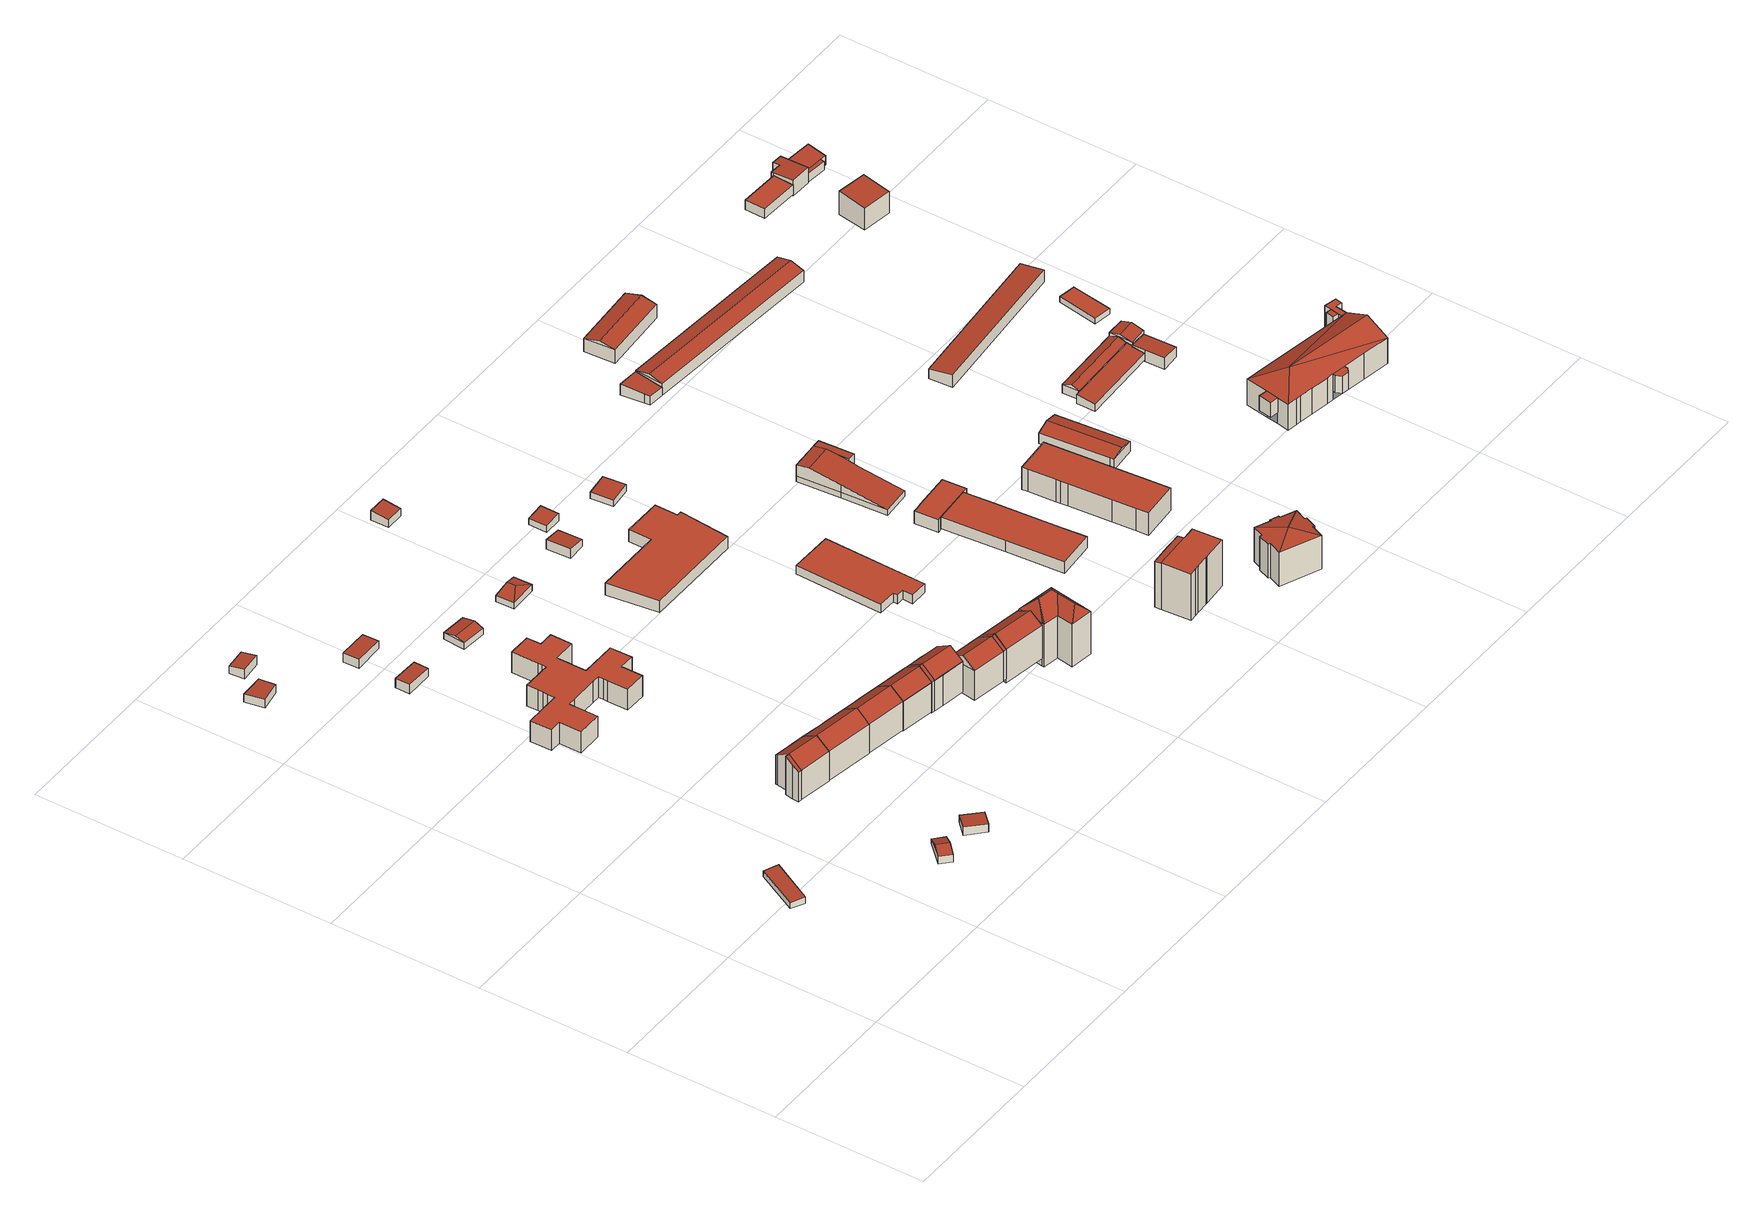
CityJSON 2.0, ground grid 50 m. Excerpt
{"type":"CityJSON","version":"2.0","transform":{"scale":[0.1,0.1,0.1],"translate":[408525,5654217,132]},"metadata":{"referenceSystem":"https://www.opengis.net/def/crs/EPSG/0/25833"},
"CityObjects":{
"building1":{"type":"Building","attributes":{"Dachtyp_tdc":"tdcPolyFlatRoof","Gemeindeschluessel":14612000,"Dachneigung":4.51,"QualitaetDacherkennung":72,"Geometrietyp2DReferenz":"3000","measuredHeight":2.37,"function":"31001_9998","roofType":"2100"},"geometry":[{"type":"Solid","lod":"2","boundaries":[[[[0,1,2,3]],[[1,4,5,2]],[[4,6,7,5]],[[6,0,3,7]],[[6,4,1,0]],[[3,2,5,7]]]],"semantics":{"surfaces":[{"type":"WallSurface"},{"type":"RoofSurface"},{"type":"GroundSurface"}],"values":[[0,0,0,0,1,2]]}}]},
"building2":{"type":"Building","attributes":{"Dachtyp_tdc":"tdcGableRoof","Gemeindeschluessel":14612000,"Dachneigung":21.16,"QualitaetDacherkennung":41,"Geometrietyp2DReferenz":"3000","measuredHeight":3.56,"function":"31001_9998","roofType":"3100"},"geometry":[{"type":"Solid","lod":"2","boundaries":[[[[8,9,10,11]],[[9,12,13,10]],[[12,14,15,13]],[[14,8,11,15]],[[12,9,16]],[[8,14,17]],[[9,8,17,16]],[[14,12,16,17]],[[11,10,13,15]]]],"semantics":{"surfaces":[{"type":"WallSurface"},{"type":"RoofSurface"},{"type":"GroundSurface"}],"values":[[0,0,0,0,0,0,1,1,2]]}}]},
"building3":{"type":"Building","attributes":{"Dachtyp_tdc":"tdcPolyFlatRoof","Gemeindeschluessel":14612000,"Dachneigung":4.06,"QualitaetDacherkennung":75,"Geometrietyp2DReferenz":"3000","measuredHeight":2.99,"function":"31001_9998","roofType":"2100"},"geometry":[{"type":"Solid","lod":"2","boundaries":[[[[18,19,20,21]],[[19,22,23,20]],[[22,24,25,23]],[[24,18,21,25]],[[24,22,19,18]],[[21,20,23,25]]]],"semantics":{"surfaces":[{"type":"WallSurface"},{"type":"RoofSurface"},{"type":"GroundSurface"}],"values":[[0,0,0,0,1,2]]}}]},
"building4":{"type":"Building","attributes":{"Dachtyp_tdc":"tdcPolyFlatRoof","Gemeindeschluessel":14612000,"Dachneigung":3.49,"QualitaetDacherkennung":83,"Geometrietyp2DReferenz":"3000","measuredHeight":3.26,"function":"31001_9998","roofType":"2100"},"geometry":[{"type":"Solid","lod":"2","boundaries":[[[[26,27,28,29]],[[27,30,31,28]],[[30,32,33,31]],[[32,26,29,33]],[[32,30,27,26]],[[29,28,31,33]]]],"semantics":{"surfaces":[{"type":"WallSurface"},{"type":"RoofSurface"},{"type":"GroundSurface"}],"values":[[0,0,0,0,1,2]]}}]},
"building5":{"type":"Building","attributes":{"Gemeindeschluessel":14612000,"Geometrietyp2DReferenz":"3000","function":"31001_9998","roofType":"9999"},"children":["building5-1","building5-2"]},
"building5-1":{"type":"BuildingPart","attributes":{"Dachtyp_tdc":"tdcGableRoof","Dachneigung":32.9,"QualitaetDacherkennung":79,"Geometrietyp2DReferenz":"3000","measuredHeight":13.88,"roofType":"3100"},"parents":["building5"],"geometry":[{"type":"MultiSurface","lod":"2","boundaries":[[[34,35,36,37]],[[35,38,39,36]],[[38,40,41,39]],[[40,42,43,41]],[[42,44,45,43]],[[46,47,48,49]],[[47,50,51,48]],[[50,34,37,51]],[[46,44,42,40]],[[40,38,35,34,50,47,46]],[[37,36,39,41,43,45,49,48,51]]],"semantics":{"surfaces":[{"type":"WallSurface"},{"type":"RoofSurface"},{"type":"GroundSurface"}],"values":[0,0,0,0,0,0,0,0,1,1,2]}}]},
"building5-2":{"type":"BuildingPart","attributes":{"Dachtyp_tdc":"tdcPolyFlatRoof","Dachneigung":33.03,"QualitaetDacherkennung":62,"Geometrietyp2DReferenz":"3000","measuredHeight":13.91,"roofType":"2100"},"parents":["building5"],"geometry":[{"type":"MultiSurface","lod":"2","boundaries":[[[52,53,45,44]],[[52,54,55,53]],[[54,56,57,55]],[[56,46,49,57]],[[56,54,52,44,46]],[[49,45,53,55,57]]],"semantics":{"surfaces":[{"type":"WallSurface"},{"type":"RoofSurface"},{"type":"GroundSurface"}],"values":[0,0,0,0,1,2]}}]},
"building6":{"type":"Building","attributes":{"Dachtyp_tdc":"tdcPolyFlatRoof","Gemeindeschluessel":14612000,"Dachneigung":6.87,"QualitaetDacherkennung":81,"Geometrietyp2DReferenz":"3000","measuredHeight":3.41,"function":"31001_9998","roofType":"2100"},"geometry":[{"type":"Solid","lod":"2","boundaries":[[[[58,59,60,61]],[[59,62,63,60]],[[62,64,65,63]],[[64,58,61,65]],[[64,62,59,58]],[[61,60,63,65]]]],"semantics":{"surfaces":[{"type":"WallSurface"},{"type":"RoofSurface"},{"type":"GroundSurface"}],"values":[[0,0,0,0,1,2]]}}]},
"building7":{"type":"Building","attributes":{"Dachtyp_tdc":"tdcFreeFormRoof","Gemeindeschluessel":14612000,"Dachneigung":32.93,"QualitaetDacherkennung":78,"Geometrietyp2DReferenz":"3000","measuredHeight":13.67,"function":"31001_9998","roofType":"5000"},"geometry":[{"type":"Solid","lod":"2","boundaries":[[[[66,42,67,68]],[[42,38,69,67]],[[38,70,71,69]],[[70,72,73,71]],[[72,74,75,73]],[[74,66,68,75]],[[66,76,40,42]],[[76,74,72,70,38,40]],[[38,42,40]],[[66,74,76]],[[68,67,69,71,73,75]]]],"semantics":{"surfaces":[{"type":"WallSurface"},{"type":"RoofSurface"},{"type":"GroundSurface"}],"values":[[0,0,0,0,0,0,1,1,0,0,2]]}}]},
"building8":{"type":"Building","attributes":{"Dachtyp_tdc":"tdcPolyFlatRoof","Gemeindeschluessel":14612000,"Dachneigung":3.12,"QualitaetDacherkennung":94,"Geometrietyp2DReferenz":"3000","measuredHeight":3.36,"function":"31001_9998","roofType":"2100"},"geometry":[{"type":"Solid","lod":"2","boundaries":[[[[77,78,79,80]],[[78,81,82,79]],[[81,83,84,82]],[[83,77,80,84]],[[83,81,78,77]],[[80,79,82,84]]]],"semantics":{"surfaces":[{"type":"WallSurface"},{"type":"RoofSurface"},{"type":"GroundSurface"}],"values":[[0,0,0,0,1,2]]}}]},
"building9":{"type":"Building","attributes":{"Dachtyp_tdc":"tdcPolyFlatRoof","Gemeindeschluessel":14612000,"Dachneigung":0,"QualitaetDacherkennung":82,"Geometrietyp2DReferenz":"3000","measuredHeight":7.55,"function":"31001_2000","roofType":"1000"},"geometry":[{"type":"Solid","lod":"2","boundaries":[[[[85,86,87,88]],[[86,89,90,87]],[[89,91,92,90]],[[91,93,94,92]],[[93,95,96,94]],[[95,97,98,96]],[[97,99,100,98]],[[99,101,102,100]],[[101,103,104,102]],[[103,105,106,104]],[[105,107,108,106]],[[107,109,110,108]],[[109,111,112,110]],[[111,113,114,112]],[[113,115,116,114]],[[115,117,118,116]],[[117,119,120,118]],[[119,121,122,120]],[[121,123,124,122]],[[123,125,126,124]],[[125,127,128,126]],[[127,129,130,128]],[[129,131,132,130]],[[131,133,134,132]],[[133,135,136,134]],[[135,137,138,136]],[[137,139,140,138]],[[139,141,142,140]],[[141,143,144,142]],[[143,145,146,144]],[[145,147,148,146]],[[147,149,150,148]],[[149,151,152,150]],[[151,153,154,152]],[[151,149,147,145,143,141,139,137,135,133,131,129,127,125,123,121,119,117,115,113,111,109,107,105,103,101,99,97,95,93,91,89,86,85,155,156,157,158,159,160,161,162,153]],[[154,163,164,165,166,167,168,169,170,88,87,90,92,94,96,98,100,102,104,106,108,110,112,114,116,118,120,122,124,126,128,130,132,134,136,138,140,142,144,146,148,150,152]],[[153,162,163,154]],[[162,161,164,163]],[[161,160,165,164]],[[160,159,166,165]],[[159,158,167,166]],[[158,157,168,167]],[[157,156,169,168]],[[156,155,170,169]],[[155,85,88,170]]]],"semantics":{"surfaces":[{"type":"WallSurface"},{"type":"RoofSurface"},{"type":"GroundSurface"}],"values":[[0,0,0,0,0,0,0,0,0,0,0,0,0,0,0,0,0,0,0,0,0,0,0,0,0,0,0,0,0,0,0,0,0,0,1,2,0,0,0,0,0,0,0,0,0]]}}]},
"building10":{"type":"Building","attributes":{"Dachtyp_tdc":"tdcPolyFlatRoof","Gemeindeschluessel":14612000,"Dachneigung":3.21,"QualitaetDacherkennung":78,"Geometrietyp2DReferenz":"3000","measuredHeight":3.32,"function":"31001_9998","roofType":"2100"},"geometry":[{"type":"Solid","lod":"2","boundaries":[[[[171,172,173,174]],[[172,175,176,173]],[[175,177,178,176]],[[177,171,174,178]],[[177,175,172,171]],[[174,173,176,178]]]],"semantics":{"surfaces":[{"type":"WallSurface"},{"type":"RoofSurface"},{"type":"GroundSurface"}],"values":[[0,0,0,0,1,2]]}}]},
"building11":{"type":"Building","attributes":{"Dachtyp_tdc":"tdcFreeFormRoof","Gemeindeschluessel":14612000,"Dachneigung":33.08,"QualitaetDacherkennung":80,"Geometrietyp2DReferenz":"3000","measuredHeight":13.54,"function":"31001_9998","roofType":"5000"},"geometry":[{"type":"Solid","lod":"2","boundaries":[[[[179,74,180,181]],[[74,182,183,180]],[[182,184,185,183]],[[184,186,187,185]],[[186,188,189,187]],[[188,179,181,189]],[[188,190,191,179]],[[190,186,184,182,74,191]],[[74,179,191]],[[188,186,190]],[[181,180,183,185,187,189]]]],"semantics":{"surfaces":[{"type":"WallSurface"},{"type":"RoofSurface"},{"type":"GroundSurface"}],"values":[[0,0,0,0,0,0,1,1,0,0,2]]}}]},
"building12":{"type":"Building","attributes":{"Gemeindeschluessel":14612000,"Geometrietyp2DReferenz":"3000","function":"31001_9998","roofType":"9999"},"children":["building12-1","building12-2"]},
"building12-1":{"type":"BuildingPart","attributes":{"Dachtyp_tdc":"tdcPolyFlatRoof","Dachneigung":32.97,"QualitaetDacherkennung":82,"Geometrietyp2DReferenz":"3000","measuredHeight":13.72,"roofType":"2100"},"parents":["building12"],"geometry":[{"type":"MultiSurface","lod":"2","boundaries":[[[192,193,194,195,196]],[[197,198,199,200]],[[197,192,196,198]],[[197,200,193,192]],[[196,195,199,198]]],"semantics":{"surfaces":[{"type":"WallSurface"},{"type":"RoofSurface"},{"type":"GroundSurface"}],"values":[0,0,0,1,2]}}]},
"building12-2":{"type":"BuildingPart","attributes":{"Dachtyp_tdc":"tdcGableRoof","Dachneigung":32.96,"QualitaetDacherkennung":79,"Geometrietyp2DReferenz":"3000","measuredHeight":13.74,"roofType":"3100"},"parents":["building12"],"geometry":[{"type":"MultiSurface","lod":"2","boundaries":[[[194,201,202,195]],[[201,203,204,202]],[[203,186,205,204]],[[186,206,207,205]],[[206,208,209,207]],[[208,200,199,209]],[[190,210,193,200,208,206,186]],[[211,210,190,188]],[[201,211,188,203]],[[203,188,190,186]],[[194,193,210,211,201]],[[195,202,204,205,207,209,199]]],"semantics":{"surfaces":[{"type":"WallSurface"},{"type":"RoofSurface"},{"type":"GroundSurface"}],"values":[0,0,0,0,0,0,1,1,0,0,0,2]}}]},
"building13":{"type":"Building","attributes":{"Dachtyp_tdc":"tdcGableRoof","Gemeindeschluessel":14612000,"Dachneigung":12.94,"QualitaetDacherkennung":73,"Geometrietyp2DReferenz":"3000","measuredHeight":3.37,"function":"31001_9998","roofType":"3100"},"geometry":[{"type":"Solid","lod":"2","boundaries":[[[[212,213,214,215]],[[213,216,217,214]],[[216,218,219,217]],[[218,212,215,219]],[[216,213,220]],[[212,218,221]],[[213,212,221,220]],[[218,216,220,221]],[[215,214,217,219]]]],"semantics":{"surfaces":[{"type":"WallSurface"},{"type":"RoofSurface"},{"type":"GroundSurface"}],"values":[[0,0,0,0,0,0,1,1,2]]}}]},
"building14":{"type":"Building","attributes":{"Gemeindeschluessel":14612000,"Geometrietyp2DReferenz":"3000","function":"31001_9998","roofType":"9999"},"children":["building14-1","building14-2"]},
"building14-1":{"type":"BuildingPart","attributes":{"Dachtyp_tdc":"tdcGableRoof","Dachneigung":33.03,"QualitaetDacherkennung":79,"Geometrietyp2DReferenz":"3000","measuredHeight":14.33,"roofType":"3100"},"parents":["building14"],"geometry":[{"type":"MultiSurface","lod":"2","boundaries":[[[222,197,223,224]],[[197,225,226,223]],[[225,227,228,226]],[[227,229,230,228]],[[229,231,232,230]],[[231,233,234,232]],[[233,235,236,234]],[[235,237,238,236]],[[237,239,240,238]],[[241,242,243,244,245,246]],[[192,245,244,247,231,229,227,225,197]],[[233,247,244,243,235]],[[231,247,233]],[[222,192,197]],[[235,243,242,237]],[[237,242,241,239]],[[224,223,226,228,230,232,234,236,238,240]]],"semantics":{"surfaces":[{"type":"WallSurface"},{"type":"RoofSurface"},{"type":"GroundSurface"}],"values":[0,0,0,0,0,0,0,0,0,1,1,0,0,0,0,0,2]}}]},
"building14-2":{"type":"BuildingPart","attributes":{"Dachtyp_tdc":"tdcPolyFlatRoof","Dachneigung":33.4,"QualitaetDacherkennung":90,"Geometrietyp2DReferenz":"3000","measuredHeight":14.49,"roofType":"2100"},"parents":["building14"],"geometry":[{"type":"MultiSurface","lod":"2","boundaries":[[[193,248,192,222,224,249]],[[241,211,250,240,239]],[[211,193,249,250]],[[211,241,246,248,193]],[[249,224,240,250]]],"semantics":{"surfaces":[{"type":"WallSurface"},{"type":"RoofSurface"},{"type":"GroundSurface"}],"values":[0,0,0,1,2]}}]},
"building15":{"type":"Building","attributes":{"Gemeindeschluessel":14612000,"Geometrietyp2DReferenz":"3000","function":"31001_9998","roofType":"9999"},"children":["building15-1","building15-2"]},
"building15-1":{"type":"BuildingPart","attributes":{"Dachtyp_tdc":"tdcPolyFlatRoof","Dachneigung":33.05,"QualitaetDacherkennung":85,"Geometrietyp2DReferenz":"3000","measuredHeight":13.8,"roofType":"2100"},"parents":["building15"],"geometry":[{"type":"MultiSurface","lod":"2","boundaries":[[[251,252,253,254,255]],[[251,256,257,252]],[[256,258,259,257]],[[256,251,255,258]],[[259,253,252,257]]],"semantics":{"surfaces":[{"type":"WallSurface"},{"type":"RoofSurface"},{"type":"GroundSurface"}],"values":[0,0,0,1,2]}}]},
"building15-2":{"type":"BuildingPart","attributes":{"Dachtyp_tdc":"tdcGableRoof","Dachneigung":32.9,"QualitaetDacherkennung":82,"Geometrietyp2DReferenz":"3000","measuredHeight":13.63,"roofType":"3100"},"parents":["building15"],"geometry":[{"type":"MultiSurface","lod":"2","boundaries":[[[258,260,261,259]],[[260,262,263,261]],[[262,264,265,263]],[[262,260,266]],[[260,258,255,266]],[[264,262,266,255]],[[259,261,263,265,253]]],"semantics":{"surfaces":[{"type":"WallSurface"},{"type":"RoofSurface"},{"type":"GroundSurface"}],"values":[0,0,0,0,1,1,2]}}]},
"building16":{"type":"Building","attributes":{"Dachtyp_tdc":"tdcHipAndGableRoof","Gemeindeschluessel":14612000,"Dachneigung":10.03,"QualitaetDacherkennung":77,"Geometrietyp2DReferenz":"3000","measuredHeight":3.05,"function":"31001_9998","roofType":"5000"},"geometry":[{"type":"Solid","lod":"2","boundaries":[[[[267,268,269,270]],[[268,271,272,269]],[[271,273,274,272]],[[273,267,270,274]],[[271,268,275]],[[267,273,276]],[[268,267,276,275]],[[273,271,275,276]],[[270,269,272,274]]]],"semantics":{"surfaces":[{"type":"WallSurface"},{"type":"RoofSurface"},{"type":"GroundSurface"}],"values":[[0,0,0,0,1,0,1,1,2]]}}]},
"building17":{"type":"Building","attributes":{"Gemeindeschluessel":14612000,"Geometrietyp2DReferenz":"3000","function":"31001_9998","roofType":"9999"},"children":["building17-1","building17-2"]},
"building17-1":{"type":"BuildingPart","attributes":{"Dachtyp_tdc":"tdcGableRoof","Dachneigung":32.99,"QualitaetDacherkennung":82,"Geometrietyp2DReferenz":"3000","measuredHeight":14.96,"roofType":"3100"},"parents":["building17"],"geometry":[{"type":"MultiSurface","lod":"2","boundaries":[[[277,278,279,280]],[[281,282,283,284]],[[282,285,286,283]],[[285,287,288,286]],[[287,289,290,288]],[[289,291,292,290]],[[291,256,293,292]],[[256,277,280,293]],[[289,287,285,282,281,278,277]],[[277,256,291,289]],[[280,279,284,283,286,288,290,292,293]]],"semantics":{"surfaces":[{"type":"WallSurface"},{"type":"RoofSurface"},{"type":"GroundSurface"}],"values":[0,0,0,0,0,0,0,0,1,1,2]}}]},
"building17-2":{"type":"BuildingPart","attributes":{"Dachtyp_tdc":"tdcPolyFlatRoof","Dachneigung":32.99,"QualitaetDacherkennung":74,"Geometrietyp2DReferenz":"3000","measuredHeight":15.02,"roofType":"2100"},"parents":["building17"],"geometry":[{"type":"MultiSurface","lod":"2","boundaries":[[[294,255,295,279,278]],[[255,264,296,295]],[[264,297,281,284,296]],[[264,255,294,297]],[[284,279,295,296]]],"semantics":{"surfaces":[{"type":"WallSurface"},{"type":"RoofSurface"},{"type":"GroundSurface"}],"values":[0,0,0,1,2]}}]},
"building18":{"type":"Building","attributes":{"Dachtyp_tdc":"tdcFreeFormRoof","Gemeindeschluessel":14612000,"Dachneigung":45.16,"QualitaetDacherkennung":31,"Geometrietyp2DReferenz":"3000","measuredHeight":20.3,"function":"31001_9998","roofType":"5000"},"geometry":[{"type":"Solid","lod":"2","boundaries":[[[[298,299,300,301]],[[299,302,303,300]],[[302,304,305,303]],[[304,306,307,305]],[[306,308,309,307]],[[308,310,311,309]],[[310,312,313,311]],[[312,298,301,313]],[[308,314,310]],[[314,308,306]],[[315,316,314,306,304]],[[317,315,304,302]],[[317,302,299]],[[316,315,317,299,298]],[[312,316,298]],[[312,314,316]],[[314,312,310]],[[301,300,303,305,307,309,311,313]]]],"semantics":{"surfaces":[{"type":"WallSurface"},{"type":"RoofSurface"},{"type":"GroundSurface"}],"values":[[0,0,0,0,0,0,0,0,1,1,1,1,1,1,1,1,1,2]]}}]},
"building19":{"type":"Building","attributes":{"Dachtyp_tdc":"tdcPolyFlatRoof","Gemeindeschluessel":14612000,"Dachneigung":5.84,"QualitaetDacherkennung":94,"Geometrietyp2DReferenz":"3000","measuredHeight":3.42,"function":"31001_9998","roofType":"2100"},"geometry":[{"type":"Solid","lod":"2","boundaries":[[[[318,319,320,321]],[[319,322,323,320]],[[322,324,325,323]],[[324,318,321,325]],[[324,322,319,318]],[[321,320,323,325]]]],"semantics":{"surfaces":[{"type":"WallSurface"},{"type":"RoofSurface"},{"type":"GroundSurface"}],"values":[[0,0,0,0,1,2]]}}]},
"building20":{"type":"Building","attributes":{"Dachtyp_tdc":"tdcPolyFlatRoof","Gemeindeschluessel":14612000,"Dachneigung":7.82,"QualitaetDacherkennung":93,"Geometrietyp2DReferenz":"3000","measuredHeight":3.49,"function":"31001_9998","roofType":"2100"},"geometry":[{"type":"Solid","lod":"2","boundaries":[[[[326,327,328,329]],[[327,330,331,328]],[[330,332,333,331]],[[332,326,329,333]],[[332,330,327,326]],[[329,328,331,333]]]],"semantics":{"surfaces":[{"type":"WallSurface"},{"type":"RoofSurface"},{"type":"GroundSurface"}],"values":[[0,0,0,0,1,2]]}}]},
"building21":{"type":"Building","attributes":{"Dachtyp_tdc":"tdcPolyFlatRoof","Gemeindeschluessel":14612000,"Dachneigung":0,"QualitaetDacherkennung":72,"Geometrietyp2DReferenz":"3000","measuredHeight":4.31,"function":"31001_9998","roofType":"1000"},"geometry":[{"type":"Solid","lod":"2","boundaries":[[[[334,335,336,337]],[[335,338,339,336]],[[338,340,341,339]],[[340,342,343,341]],[[342,344,345,343]],[[344,346,347,345]],[[346,348,349,347]],[[348,334,337,349]],[[348,346,344,342,340,338,335,334]],[[337,336,339,341,343,345,347,349]]]],"semantics":{"surfaces":[{"type":"WallSurface"},{"type":"RoofSurface"},{"type":"GroundSurface"}],"values":[[0,0,0,0,0,0,0,0,1,2]]}}]},
"building22":{"type":"Building","attributes":{"Dachtyp_tdc":"tdcPolyFlatRoof","Gemeindeschluessel":14612000,"Dachneigung":0,"QualitaetDacherkennung":96,"Geometrietyp2DReferenz":"3000","measuredHeight":3.25,"function":"31001_9998","roofType":"1000"},"geometry":[{"type":"Solid","lod":"2","boundaries":[[[[350,351,352,353]],[[351,354,355,352]],[[354,356,357,355]],[[356,358,359,357]],[[358,360,361,359]],[[360,362,363,361]],[[362,364,365,363]],[[364,350,353,365]],[[364,362,360,358,356,354,351,350]],[[353,352,355,357,359,361,363,365]]]],"semantics":{"surfaces":[{"type":"WallSurface"},{"type":"RoofSurface"},{"type":"GroundSurface"}],"values":[[0,0,0,0,0,0,0,0,1,2]]}}]},
"building23":{"type":"Building","attributes":{"Dachtyp_tdc":"tdcPolyFlatRoof","Gemeindeschluessel":14612000,"Dachneigung":4.51,"QualitaetDacherkennung":93,"Geometrietyp2DReferenz":"3000","measuredHeight":2.7,"function":"31001_9998","roofType":"2100"},"geometry":[{"type":"Solid","lod":"2","boundaries":[[[[366,367,368,369]],[[367,370,371,368]],[[372,366,369,373]],[[372,370,367,366]],[[369,368,371,373]],[[370,372,373,371]]]],"semantics":{"surfaces":[{"type":"WallSurface"},{"type":"RoofSurface"},{"type":"GroundSurface"}],"values":[[0,0,0,1,2,0]]}}]},
"building24":{"type":"Building","attributes":{"Dachtyp_tdc":"tdcPolyFlatRoof","Gemeindeschluessel":14612000,"Dachneigung":2.88,"QualitaetDacherkennung":74,"Geometrietyp2DReferenz":"3000","measuredHeight":2.59,"function":"31001_9998","roofType":"2100"},"geometry":[{"type":"Solid","lod":"2","boundaries":[[[[374,375,376,377]],[[375,378,379,376]],[[378,380,381,379]],[[380,374,377,381]],[[380,378,375,374]],[[377,376,379,381]]]],"semantics":{"surfaces":[{"type":"WallSurface"},{"type":"RoofSurface"},{"type":"GroundSurface"}],"values":[[0,0,0,0,1,2]]}}]},
"building25":{"type":"Building","attributes":{"Gemeindeschluessel":14612000,"Geometrietyp2DReferenz":"3000","function":"31001_9998","roofType":"9999"},"children":["building25-1","building25-2"]},
"building25-1":{"type":"BuildingPart","attributes":{"Dachtyp_tdc":"tdcPolyFlatRoof","Dachneigung":5.63,"QualitaetDacherkennung":54,"Geometrietyp2DReferenz":"3000","measuredHeight":16.86,"roofType":"2100"},"parents":["building25"],"geometry":[{"type":"MultiSurface","lod":"2","boundaries":[[[382,383,384,385]],[[383,386,387,384]],[[386,388,389,387]],[[388,390,391,389]],[[392,382,385,393]],[[392,390,388,386,383,382]],[[385,384,387,389,391,393]]],"semantics":{"surfaces":[{"type":"WallSurface"},{"type":"RoofSurface"},{"type":"GroundSurface"}],"values":[0,0,0,0,0,1,2]}}]},
"building25-2":{"type":"BuildingPart","attributes":{"Dachtyp_tdc":"tdcPolyFlatRoof","Dachneigung":0,"QualitaetDacherkennung":72,"Geometrietyp2DReferenz":"3000","measuredHeight":16.92,"roofType":"1000"},"parents":["building25"],"geometry":[{"type":"MultiSurface","lod":"2","boundaries":[[[394,395,396,397]],[[395,398,399,396]],[[398,400,401,399]],[[400,402,403,401]],[[402,404,405,403]],[[404,406,392,393,405]],[[407,408,409,391,390]],[[408,394,397,409]],[[408,407,406,404,402,400,398,395,394]],[[397,396,399,401,403,405,393,391,409]]],"semantics":{"surfaces":[{"type":"WallSurface"},{"type":"RoofSurface"},{"type":"GroundSurface"}],"values":[0,0,0,0,0,0,0,0,1,2]}}]},
"building26":{"type":"Building","attributes":{"Dachtyp_tdc":"tdcPolyFlatRoof","Gemeindeschluessel":14612000,"Dachneigung":0,"QualitaetDacherkennung":93,"Geometrietyp2DReferenz":"3000","measuredHeight":4.12,"function":"31001_2000","roofType":"1000"},"geometry":[{"type":"Solid","lod":"2","boundaries":[[[[410,411,412,413]],[[411,414,415,412]],[[414,416,417,415]],[[416,418,419,417]],[[418,420,421,419]],[[420,422,423,421]],[[422,424,425,423]],[[424,426,427,425]],[[426,410,413,427]],[[426,424,422,420,418,416,414,411,410]],[[413,412,415,417,419,421,423,425,427]]]],"semantics":{"surfaces":[{"type":"WallSurface"},{"type":"RoofSurface"},{"type":"GroundSurface"}],"values":[[0,0,0,0,0,0,0,0,0,1,2]]}}]},
"building27":{"type":"Building","attributes":{"Dachtyp_tdc":"tdcPolyFlatRoof","Gemeindeschluessel":14612000,"Dachneigung":0,"QualitaetDacherkennung":81,"Geometrietyp2DReferenz":"3000","measuredHeight":4.49,"function":"31001_2000","roofType":"1000"},"geometry":[{"type":"Solid","lod":"2","boundaries":[[[[411,428,429,430]],[[428,431,432,429]],[[431,433,434,432]],[[433,435,436,434]],[[435,437,438,436]],[[437,439,440,438]],[[439,441,442,440]],[[441,443,444,442]],[[443,445,446,444]],[[445,414,447,446]],[[414,411,430,447]],[[414,445,443,441,439,437,435,433,431,428,411]],[[430,429,432,434,436,438,440,442,444,446,447]]]],"semantics":{"surfaces":[{"type":"WallSurface"},{"type":"RoofSurface"},{"type":"GroundSurface"}],"values":[[0,0,0,0,0,0,0,0,0,0,0,1,2]]}}]},
"building28":{"type":"Building","attributes":{"Gemeindeschluessel":14612000,"Geometrietyp2DReferenz":"3000","function":"31001_2000","roofType":"9999"},"children":["building28-1","building28-2"]},
"building28-1":{"type":"BuildingPart","attributes":{"Dachtyp_tdc":"tdcGableRoof","Dachneigung":10.22,"QualitaetDacherkennung":17,"Geometrietyp2DReferenz":"3000","measuredHeight":6.55,"roofType":"3100"},"parents":["building28"],"geometry":[{"type":"MultiSurface","lod":"2","boundaries":[[[448,449,450,451]],[[449,452,453,450]],[[452,454,455,453]],[[454,456,457,455]],[[456,458,459,457]],[[458,460,461,459]],[[462,463,464,465,466]],[[454,452,467,468,469,465,464,470]],[[454,470,456]],[[456,470,464,463,458]],[[448,468,467,449]],[[449,467,452]],[[458,463,462,460]],[[461,451,450,453,455,457,459]]],"semantics":{"surfaces":[{"type":"WallSurface"},{"type":"RoofSurface"},{"type":"GroundSurface"}],"values":[0,0,0,0,0,0,1,1,0,0,0,0,0,2]}}]},
"building28-2":{"type":"BuildingPart","attributes":{"Dachtyp_tdc":"tdcPolyFlatRoof","Dachneigung":3.6,"QualitaetDacherkennung":90,"Geometrietyp2DReferenz":"3000","measuredHeight":6.03,"roofType":"2100"},"parents":["building28"],"geometry":[{"type":"MultiSurface","lod":"2","boundaries":[[[471,472,468,448,451,473]],[[474,475,476,461,460,462]],[[475,471,473,476]],[[475,474,466,469,472,471]],[[473,451,461,476]]],"semantics":{"surfaces":[{"type":"WallSurface"},{"type":"RoofSurface"},{"type":"GroundSurface"}],"values":[0,0,0,1,2]}}]},
"building29":{"type":"Building","attributes":{"Dachtyp_tdc":"tdcTentRoof","Gemeindeschluessel":14612000,"Dachneigung":12.57,"QualitaetDacherkennung":56,"Geometrietyp2DReferenz":"3000","measuredHeight":13.97,"function":"31001_9998","roofType":"3500"},"geometry":[{"type":"Solid","lod":"2","boundaries":[[[[477,478,479,480]],[[478,481,482,479]],[[481,483,484,482]],[[483,485,486,484]],[[485,487,488,486]],[[487,489,490,488]],[[489,491,492,490]],[[491,493,494,492]],[[493,495,496,494]],[[495,497,498,496]],[[497,499,500,498]],[[499,501,502,500]],[[501,503,504,502]],[[503,505,506,504]],[[505,507,508,506]],[[507,477,480,508]],[[485,483,481,478,477,507,509]],[[495,493,491,489,487,485,509]],[[505,503,501,499,497,495,509]],[[507,505,509]],[[480,479,482,484,486,488,490,492,494,496,498,500,502,504,506,508]]]],"semantics":{"surfaces":[{"type":"WallSurface"},{"type":"RoofSurface"},{"type":"GroundSurface"}],"values":[[0,0,0,0,0,0,0,0,0,0,0,0,0,0,0,0,1,1,1,1,2]]}}]},
"building30":{"type":"Building","attributes":{"Dachtyp_tdc":"tdcPolyFlatRoof","Gemeindeschluessel":14612000,"Dachneigung":0,"QualitaetDacherkennung":82,"Geometrietyp2DReferenz":"3000","measuredHeight":8.04,"function":"31001_2000","roofType":"1000"},"geometry":[{"type":"Solid","lod":"2","boundaries":[[[[510,511,512,513]],[[511,514,515,512]],[[514,516,517,515]],[[516,518,519,517]],[[518,520,521,519]],[[520,522,523,521]],[[522,524,525,523]],[[524,526,527,525]],[[526,528,529,527]],[[528,510,513,529]],[[528,526,524,522,520,518,516,514,511,510]],[[513,512,515,517,519,521,523,525,527,529]]]],"semantics":{"surfaces":[{"type":"WallSurface"},{"type":"RoofSurface"},{"type":"GroundSurface"}],"values":[[0,0,0,0,0,0,0,0,0,0,1,2]]}}]},
"building31":{"type":"Building","attributes":{"Dachtyp_tdc":"tdcPolyFlatRoof","Gemeindeschluessel":14612000,"Dachneigung":5.37,"QualitaetDacherkennung":79,"Geometrietyp2DReferenz":"3000","measuredHeight":3.97,"function":"31001_2000","roofType":"2100"},"geometry":[{"type":"Solid","lod":"2","boundaries":[[[[530,531,532,533]],[[531,534,535,532]],[[534,536,537,535]],[[536,538,539,537]],[[538,530,533,539]],[[538,536,534,531,530]],[[533,532,535,537,539]]]],"semantics":{"surfaces":[{"type":"WallSurface"},{"type":"RoofSurface"},{"type":"GroundSurface"}],"values":[[0,0,0,0,0,1,2]]}}]},
"building32":{"type":"Building","attributes":{"Dachtyp_tdc":"tdcFreeFormRoof","Gemeindeschluessel":14612000,"Dachneigung":14.25,"QualitaetDacherkennung":92,"Geometrietyp2DReferenz":"3000","measuredHeight":4.92,"function":"31001_2000","roofType":"5000"},"geometry":[{"type":"Solid","lod":"2","boundaries":[[[[540,541,542,543]],[[541,544,545,542]],[[544,546,547,545]],[[546,548,549,547]],[[548,540,543,549]],[[546,550,551,540,548]],[[550,544,541,551]],[[546,544,550]],[[541,540,551]],[[543,542,545,547,549]]]],"semantics":{"surfaces":[{"type":"WallSurface"},{"type":"RoofSurface"},{"type":"GroundSurface"}],"values":[[0,0,0,0,0,1,1,0,0,2]]}}]},
"building33":{"type":"Building","attributes":{"Dachtyp_tdc":"tdcGableRoof","Gemeindeschluessel":14612000,"Dachneigung":14.12,"QualitaetDacherkennung":91,"Geometrietyp2DReferenz":"3000","measuredHeight":6.12,"function":"31001_2000","roofType":"3100"},"geometry":[{"type":"Solid","lod":"2","boundaries":[[[[552,553,554,555]],[[553,556,557,554]],[[556,558,559,557]],[[558,552,555,559]],[[556,553,560]],[[552,558,561]],[[553,552,561,560]],[[558,556,560,561]],[[555,554,557,559]]]],"semantics":{"surfaces":[{"type":"WallSurface"},{"type":"RoofSurface"},{"type":"GroundSurface"}],"values":[[0,0,0,0,0,0,1,1,2]]}}]},
"building34":{"type":"Building","attributes":{"Dachtyp_tdc":"tdcGableRoof","Gemeindeschluessel":14612000,"Dachneigung":14.25,"QualitaetDacherkennung":88,"Geometrietyp2DReferenz":"3000","measuredHeight":5.5,"function":"31001_2000","roofType":"3100"},"geometry":[{"type":"Solid","lod":"2","boundaries":[[[[562,563,564,535]],[[563,565,566,564]],[[565,567,537,566]],[[567,562,535,537]],[[565,563,568]],[[562,567,569]],[[563,562,569,568]],[[567,565,568,569]],[[535,564,566,537]]]],"semantics":{"surfaces":[{"type":"WallSurface"},{"type":"RoofSurface"},{"type":"GroundSurface"}],"values":[[0,0,0,0,0,0,1,1,2]]}}]},
"building35":{"type":"Building","attributes":{"Dachtyp_tdc":"tdcPolyFlatRoof","Gemeindeschluessel":14612000,"Dachneigung":7.55,"QualitaetDacherkennung":85,"Geometrietyp2DReferenz":"3000","measuredHeight":3.22,"function":"31001_2000","roofType":"2100"},"geometry":[{"type":"Solid","lod":"2","boundaries":[[[[570,571,572,573]],[[571,574,575,572]],[[574,576,577,575]],[[576,578,579,577]],[[578,580,581,579]],[[580,582,583,581]],[[582,570,573,583]],[[582,580,578,576,574,571,570]],[[573,572,575,577,579,581,583]]]],"semantics":{"surfaces":[{"type":"WallSurface"},{"type":"RoofSurface"},{"type":"GroundSurface"}],"values":[[0,0,0,0,0,0,0,1,2]]}}]},
"building36":{"type":"Building","attributes":{"Dachtyp_tdc":"tdcGableRoof","Gemeindeschluessel":14612000,"Dachneigung":18.98,"QualitaetDacherkennung":84,"Geometrietyp2DReferenz":"3000","measuredHeight":4.12,"function":"31001_2000","roofType":"3100"},"geometry":[{"type":"Solid","lod":"2","boundaries":[[[[584,585,586,587]],[[585,588,589,586]],[[588,590,591,589]],[[590,584,587,591]],[[588,585,592]],[[584,590,593]],[[585,584,593,592]],[[590,588,592,593]],[[587,586,589,591]]]],"semantics":{"surfaces":[{"type":"WallSurface"},{"type":"RoofSurface"},{"type":"GroundSurface"}],"values":[[0,0,0,0,0,0,1,1,2]]}}]},
"building37":{"type":"Building","attributes":{"Dachtyp_tdc":"tdcPolyFlatRoof","Gemeindeschluessel":14612000,"Dachneigung":5.78,"QualitaetDacherkennung":61,"Geometrietyp2DReferenz":"3000","measuredHeight":4.38,"function":"31001_2000","roofType":"2100"},"geometry":[{"type":"Solid","lod":"2","boundaries":[[[[594,595,596,597]],[[595,598,599,596]],[[598,600,601,599]],[[600,594,597,601]],[[600,598,595,594]],[[597,596,599,601]]]],"semantics":{"surfaces":[{"type":"WallSurface"},{"type":"RoofSurface"},{"type":"GroundSurface"}],"values":[[0,0,0,0,1,2]]}}]},
"building38":{"type":"Building","attributes":{"Dachtyp_tdc":"tdcPolyFlatRoof","Gemeindeschluessel":14612000,"Dachneigung":4.7,"QualitaetDacherkennung":89,"Geometrietyp2DReferenz":"3000","measuredHeight":4.22,"function":"31001_2000","roofType":"2100"},"geometry":[{"type":"Solid","lod":"2","boundaries":[[[[602,603,604,605]],[[603,606,607,604]],[[606,608,609,607]],[[608,610,611,609]],[[610,612,613,611]],[[612,602,605,613]],[[612,610,608,606,603,602]],[[605,604,607,609,611,613]]]],"semantics":{"surfaces":[{"type":"WallSurface"},{"type":"RoofSurface"},{"type":"GroundSurface"}],"values":[[0,0,0,0,0,0,1,2]]}}]},
"building39":{"type":"Building","attributes":{"Dachtyp_tdc":"tdcFreeFormRoof","Gemeindeschluessel":14612000,"Dachneigung":14.66,"QualitaetDacherkennung":97,"Geometrietyp2DReferenz":"3000","measuredHeight":5.28,"function":"31001_2000","roofType":"5000"},"geometry":[{"type":"Solid","lod":"2","boundaries":[[[[614,615,586,616]],[[615,617,618,586]],[[617,619,620,618]],[[619,614,616,620]],[[614,619,621,622]],[[622,621,617,615]],[[615,614,622]],[[619,617,621]],[[616,586,618,620]]]],"semantics":{"surfaces":[{"type":"WallSurface"},{"type":"RoofSurface"},{"type":"GroundSurface"}],"values":[[0,0,0,0,1,1,0,0,2]]}}]},
"building40":{"type":"Building","attributes":{"Gemeindeschluessel":14612000,"QualitaetDacherkennung":100,"Geometrietyp2DReferenz":"3000","function":"31001_2000","roofType":"9999"},"children":["building40-1","building40-2","building40-3"]},
"building40-1":{"type":"BuildingPart","attributes":{"Dachtyp_tdc":"tdcPolyFlatRoof","Dachneigung":0,"QualitaetDacherkennung":100,"Geometrietyp2DReferenz":"3000","measuredHeight":5.37,"roofType":"1000"},"parents":["building40"],"geometry":[{"type":"MultiSurface","lod":"2","boundaries":[[[623,624,625,626]],[[624,627,628,625]],[[627,629,630,628]],[[629,627,624,623]],[[626,625,628,630]]],"semantics":{"surfaces":[{"type":"WallSurface"},{"type":"RoofSurface"},{"type":"GroundSurface"}],"values":[0,0,0,1,2]}}]},
"building40-2":{"type":"BuildingPart","attributes":{"Dachtyp_tdc":"tdcPolyFlatRoof","Dachneigung":0,"QualitaetDacherkennung":100,"Geometrietyp2DReferenz":"3000","measuredHeight":6.21,"roofType":"1000"},"parents":["building40"],"geometry":[{"type":"MultiSurface","lod":"2","boundaries":[[[631,632,633,634]],[[632,635,636,633]],[[635,637,638,636]],[[637,639,640,638]],[[639,641,642,640]],[[641,639,637,635,632,631]],[[634,633,636,638,640,642]]],"semantics":{"surfaces":[{"type":"WallSurface"},{"type":"RoofSurface"},{"type":"GroundSurface"}],"values":[0,0,0,0,0,1,2]}}]},
"building40-3":{"type":"BuildingPart","attributes":{"Dachtyp_tdc":"tdcHipAndGableRoof","Dachneigung":25.53,"QualitaetDacherkennung":100,"Geometrietyp2DReferenz":"3000","measuredHeight":13.19,"roofType":"5000"},"parents":["building40"],"geometry":[{"type":"MultiSurface","lod":"2","boundaries":[[[643,631,644,645]],[[631,634,644]],[[623,646,647,648,629]],[[649,650,647]],[[646,651,652,653,654,655,641,631,643,649,647]],[[650,656,647]],[[656,657,658,648,647]],[[656,650,649]],[[659,660,661,662,663,664,665,666,667,668,669,670,671,672,645,644]],[[641,659,642]],[[641,655,660,659]],[[655,654,661,660]],[[654,653,662,661]],[[653,652,663,662]],[[652,651,664,663]],[[651,646,665,664]],[[646,623,626,666,665]],[[629,667,630]],[[629,648,668,667]],[[648,658,669,668]],[[658,657,670,669]],[[657,656,671,670]],[[656,649,672,671]],[[649,643,645,672]]],"semantics":{"surfaces":[{"type":"WallSurface"},{"type":"RoofSurface"},{"type":"GroundSurface"}],"values":[0,0,1,1,1,1,1,0,2,0,0,0,0,0,0,0,0,0,0,0,0,0,0,0]}}]},
"building41":{"type":"Building","attributes":{"Dachtyp_tdc":"tdcPolyFlatRoof","Gemeindeschluessel":14612000,"Dachneigung":0,"QualitaetDacherkennung":62,"Geometrietyp2DReferenz":"3000","measuredHeight":2.06,"function":"31001_2000","roofType":"1000"},"geometry":[{"type":"Solid","lod":"2","boundaries":[[[[673,674,675,676]],[[674,677,678,675]],[[677,679,680,678]],[[679,673,676,680]],[[679,677,674,673]],[[676,675,678,680]]]],"semantics":{"surfaces":[{"type":"WallSurface"},{"type":"RoofSurface"},{"type":"GroundSurface"}],"values":[[0,0,0,0,1,2]]}}]},
"building42":{"type":"Building","attributes":{"Dachtyp_tdc":"tdcPolyFlatRoof","Gemeindeschluessel":14612000,"Dachneigung":0,"QualitaetDacherkennung":100,"Geometrietyp2DReferenz":"3000","measuredHeight":8.64,"function":"31001_2000","roofType":"1000"},"geometry":[{"type":"Solid","lod":"2","boundaries":[[[[681,682,683,684]],[[682,685,686,683]],[[685,687,688,686]],[[687,681,684,688]],[[687,685,682,681]],[[684,683,686,688]]]],"semantics":{"surfaces":[{"type":"WallSurface"},{"type":"RoofSurface"},{"type":"GroundSurface"}],"values":[[0,0,0,0,1,2]]}}]},
"building43":{"type":"Building","attributes":{"Dachtyp_tdc":"tdcPolyFlatRoof","Gemeindeschluessel":14612000,"Dachneigung":0,"QualitaetDacherkennung":100,"Geometrietyp2DReferenz":"3000","measuredHeight":9.72,"function":"31001_2000","roofType":"1000"},"geometry":[{"type":"Solid","lod":"2","boundaries":[[[[656,689,690,691]],[[689,681,692,690]],[[681,687,693,692]],[[687,694,695,693]],[[694,696,697,695]],[[696,698,699,697]],[[698,700,701,699]],[[700,702,703,701]],[[702,656,691,703]],[[702,700,698,696,694,687,681,689,656]],[[691,690,692,693,695,697,699,701,703]]]],"semantics":{"surfaces":[{"type":"WallSurface"},{"type":"RoofSurface"},{"type":"GroundSurface"}],"values":[[0,0,0,0,0,0,0,0,0,1,2]]}}]},
"building44":{"type":"Building","attributes":{"Dachtyp_tdc":"tdcPolyFlatRoof","Gemeindeschluessel":14612000,"Dachneigung":0,"QualitaetDacherkennung":81,"Geometrietyp2DReferenz":"3000","measuredHeight":3.37,"function":"31001_2000","roofType":"1000"},"geometry":[{"type":"Solid","lod":"2","boundaries":[[[[704,705,706,707]],[[705,708,709,706]],[[708,710,711,709]],[[710,704,707,711]],[[710,708,705,704]],[[707,706,709,711]]]],"semantics":{"surfaces":[{"type":"WallSurface"},{"type":"RoofSurface"},{"type":"GroundSurface"}],"values":[[0,0,0,0,1,2]]}}]},
"building45":{"type":"Building","attributes":{"Dachtyp_tdc":"tdcPolyFlatRoof","Gemeindeschluessel":14612000,"Dachneigung":4.19,"QualitaetDacherkennung":92,"Geometrietyp2DReferenz":"3000","measuredHeight":8.49,"function":"31001_2000","roofType":"2100"},"geometry":[{"type":"Solid","lod":"2","boundaries":[[[[712,713,714,715]],[[713,716,717,714]],[[716,718,719,717]],[[718,712,715,719]],[[718,716,713,712]],[[715,714,717,719]]]],"semantics":{"surfaces":[{"type":"WallSurface"},{"type":"RoofSurface"},{"type":"GroundSurface"}],"values":[[0,0,0,0,1,2]]}}]},
"building46":{"type":"Building","attributes":{"Dachtyp_tdc":"tdcPolyFlatRoof","Gemeindeschluessel":14612000,"Dachneigung":6.12,"QualitaetDacherkennung":94,"Geometrietyp2DReferenz":"3000","measuredHeight":5.74,"function":"31001_2000","roofType":"2100"},"geometry":[{"type":"Solid","lod":"2","boundaries":[[[[720,721,722,723]],[[721,724,725,722]],[[724,726,727,725]],[[726,728,729,727]],[[728,730,731,729]],[[730,732,733,731]],[[732,720,723,733]],[[732,730,728,726,724,721,720]],[[723,722,725,727,729,731,733]]]],"semantics":{"surfaces":[{"type":"WallSurface"},{"type":"RoofSurface"},{"type":"GroundSurface"}],"values":[[0,0,0,0,0,0,0,1,2]]}}]},
"building47":{"type":"Building","attributes":{"Gemeindeschluessel":14612000,"Geometrietyp2DReferenz":"3000","function":"31001_2000","roofType":"9999"},"children":["building47-1","building47-2"]},
"building47-1":{"type":"BuildingPart","attributes":{"Dachtyp_tdc":"tdcPolyFlatRoof","Dachneigung":7.23,"QualitaetDacherkennung":52,"Geometrietyp2DReferenz":"3000","measuredHeight":3.26,"roofType":"2100"},"parents":["building47"],"geometry":[{"type":"MultiSurface","lod":"2","boundaries":[[[734,735,736,737]],[[738,739,740,741]],[[738,734,737,739]],[[738,741,735,734]],[[737,736,740,739]]],"semantics":{"surfaces":[{"type":"WallSurface"},{"type":"RoofSurface"},{"type":"GroundSurface"}],"values":[0,0,0,1,2]}}]},
"building47-2":{"type":"BuildingPart","attributes":{"Dachtyp_tdc":"tdcPolyFlatRoof","Dachneigung":8.68,"QualitaetDacherkennung":56,"Geometrietyp2DReferenz":"3000","measuredHeight":4.2,"roofType":"2100"},"parents":["building47"],"geometry":[{"type":"MultiSurface","lod":"2","boundaries":[[[742,743,744,745]],[[743,741,740,744]],[[735,746,747,736]],[[746,742,745,747]],[[746,735,741,743,742]],[[745,744,740,736,747]]],"semantics":{"surfaces":[{"type":"WallSurface"},{"type":"RoofSurface"},{"type":"GroundSurface"}],"values":[0,0,0,0,1,2]}}]}
},
"vertices":[
[120,319,225],[77,342,221],[77,342,201],[120,319,201],[151,483,221],[151,483,201],[194,460,225],[194,460,201],
[475,62,255],[445,91,255],[445,91,227],[475,62,227],[509,158,243],[509,158,227],[540,129,243],[540,129,227],[474,121,263],[504,92,263],
[587,104,257],[628,145,253],[628,145,227],[587,104,227],[679,94,253],[679,94,227],[638,53,257],[638,53,227],
[80,2138,192],[83,2082,196],[83,2082,164],[80,2138,164],[12,2070,196],[12,2070,164],[1,2135,192],[1,2135,164],
[565,680,295],[579,677,295],[579,677,189],[565,680,189],[626,670,295],[626,670,189],[617,619,328],[617,619,189],[610,571,296],[610,571,189],[500,589,296],[500,589,189],[508,637,328],[515,681,299],[515,681,189],[508,637,189],[516,688,295],[516,688,189],
[486,591,296],[486,591,189],[489,612,310],[489,612,189],[494,639,328],[494,639,189],
[157,2249,185],[162,2200,191],[162,2200,157],[157,2249,157],[92,2193,191],[92,2193,157],[87,2243,185],[87,2243,157],
[770,545,296],[610,571,191],[770,545,191],[626,670,191],[700,657,295],[700,657,191],[713,655,295],[713,655,191],[785,643,295],[785,643,191],[778,593,328],
[300,1826,188],[393,1826,183],[393,1826,154],[300,1826,154],[393,1778,183],[393,1778,154],[300,1778,188],[300,1778,154],
[441,1424,229],[441,1440,229],[441,1440,154],[441,1424,154],[441,1478,229],[441,1478,154],[492,1478,229],[492,1478,154],[513,1478,229],[513,1478,154],[538,1478,229],[538,1478,154],[538,1491,229],[538,1491,154],[538,1505,229],[538,1505,154],[538,1594,229],[538,1594,154],[550,1594,229],[550,1594,154],[581,1594,229],[581,1594,154],[593,1594,229],[593,1594,154],[612,1594,229],[612,1594,154],[612,1560,229],[612,1560,154],[612,1547,229],[612,1547,154],[631,1547,229],[631,1547,154],[661,1547,229],[661,1547,154],[661,1483,229],[661,1483,154],[661,1475,229],[661,1475,154],[587,1475,229],[587,1475,154],[587,1434,229],[587,1434,154],[587,1420,229],[587,1420,154],[587,1377,229],[587,1377,154],[707,1377,229],[707,1377,154],[708,1304,229],[708,1304,154],[657,1304,229],[657,1304,154],[657,1234,229],[657,1234,154],[584,1234,229],[584,1234,154],[584,1302,229],[584,1302,154],[584,1315,229],[584,1315,154],[584,1333,229],[584,1333,154],[558,1333,229],[558,1333,154],[465,1333,229],[465,1333,154],[440,1333,229],[440,1333,154],[440,1316,229],[440,1316,154],[441,1408,229],[441,1383,229],[318,1383,229],[318,1311,229],[357,1311,229],[357,1238,229],[440,1238,229],[440,1304,229],[440,1304,154],[440,1238,154],[357,1238,154],[357,1311,154],[318,1311,154],[318,1383,154],[441,1383,154],[441,1408,154],
[423,1965,174],[319,1961,180],[319,1961,147],[423,1965,147],[318,2015,180],[318,2015,147],[421,2019,174],[421,2019,147],
[770,545,297],[785,643,193],[770,545,193],[833,635,295],[833,635,193],[848,633,295],[848,633,193],[921,621,295],[921,621,193],[905,523,297],[905,523,193],[912,570,328],[778,592,328],
[1040,551,327],[1027,552,328],[1027,552,295],[1027,552,190],[1040,551,190],[1049,599,295],[1049,599,190],[1035,602,190],[1035,602,295],
[1019,504,295],[1019,504,190],[905,523,295],[905,523,190],[921,621,190],[963,614,295],[963,614,190],[977,611,295],[977,611,190],[1027,551,328],[1019,504,297],
[649,1766,157],[565,1773,158],[565,1773,134],[649,1766,134],[571,1846,159],[571,1846,134],[655,1839,158],[655,1839,134],[568,1804,168],[652,1797,168],
[1040,551,295],[1049,599,185],[1040,551,185],[1099,591,295],[1099,591,185],[1112,589,295],[1112,589,185],[1136,585,295],[1136,585,185],[1160,581,295],[1160,581,185],[1152,534,295],[1152,534,185],[1144,483,295],[1144,483,185],[1065,496,295],[1065,496,185],[1031,502,295],[1031,502,185],[1031,502,297],[1065,496,297],[1144,483,297],[1151,531,328],[1040,549,328],[1033,508,301],[1152,534,326],
[1040,551,330],[1027,552,185],[1019,504,185],
[1272,464,320],[1272,464,182],[1259,463,182],[1259,463,287],[1259,463,319],[1263,417,289],[1263,417,182],[1251,418,289],[1251,418,182],
[1136,437,289],[1136,437,182],[1152,535,284],[1152,535,182],[1267,516,284],[1267,516,182],[1144,482,319],
[890,1827,149],[891,1766,149],[891,1766,125],[890,1827,125],[799,1764,146],[799,1764,125],[798,1825,146],[798,1825,125],[855,1797,156],[855,1826,156],
[1272,461,318],[1272,464,316],[1272,464,168],[1272,461,168],[1282,514,283],[1443,488,283],[1443,488,168],[1282,514,168],[1442,479,289],[1442,479,168],[1421,482,289],[1421,482,168],[1413,438,318],[1413,438,168],[1406,393,289],[1406,393,168],[1263,417,168],
[1272,464,317],[1259,463,168],[1267,516,168],[1282,514,284],
[1550,461,296],[1525,310,296],[1525,310,142],[1550,461,142],[1449,322,296],[1449,322,142],[1458,377,296],[1458,377,142],[1405,386,296],[1405,386,142],[1406,393,296],[1406,393,142],[1421,482,296],[1421,482,142],[1442,479,296],[1442,479,142],[1442,429,345],[1502,408,334],[1493,421,345],[1491,342,334],
[976,2327,138],[976,2267,132],[976,2267,104],[976,2327,104],[916,2267,132],[916,2267,104],[916,2327,138],[916,2327,104],
[1145,1769,137],[1084,1766,145],[1084,1766,110],[1145,1769,110],[1080,1846,145],[1080,1846,110],[1141,1848,137],[1141,1848,110],
[1026,1427,156],[1005,1596,156],[1005,1596,113],[1026,1427,113],[1234,1596,156],[1234,1596,113],[1234,1672,156],[1234,1672,113],[1364,1672,156],[1364,1672,113],[1364,1596,156],[1364,1596,113],[1380,1596,156],[1380,1596,113],[1364,1427,156],[1364,1427,113],
[1344,897,172],[1352,1188,172],[1352,1188,140],[1344,897,140],[1495,1185,172],[1495,1185,140],[1488,845,172],[1488,845,140],[1428,846,172],[1428,846,140],[1429,880,172],[1429,880,140],[1404,880,172],[1404,880,140],[1404,895,172],[1404,895,140],
[1206,1890,132],[1146,1890,127],[1146,1890,105],[1206,1890,105],[1146,1950,127],[1146,1950,105],[1206,1950,132],[1206,1950,105],
[1417,1805,132],[1343,1797,128],[1343,1797,106],[1417,1805,106],[1336,1872,128],[1336,1872,106],[1409,1879,132],[1409,1879,106],
[1800,282,302],[1875,288,302],[1875,288,136],[1800,282,136],[1895,289,302],[1895,289,136],[1928,291,302],[1928,291,136],[1930,269,304],[1930,269,136],[1801,260,304],[1801,260,136],
[1981,177,305],[1898,171,305],[1898,171,136],[1981,177,136],[1892,170,305],[1892,170,136],[1849,167,305],[1849,167,136],[1834,166,305],[1834,166,136],[1808,164,305],[1808,164,136],[1801,260,305],[1930,269,305],[1974,272,305],[1974,272,136],
[1772,767,170],[1755,973,170],[1755,973,129],[1772,767,129],[1881,983,170],[1881,983,129],[1884,948,170],[1884,948,129],[1888,901,170],[1888,901,129],[1905,692,170],[1905,692,129],[1907,664,170],[1907,664,129],[1914,587,170],[1914,587,129],[1787,576,170],[1787,576,129],
[1741,971,170],[1741,971,125],[1755,973,125],[1735,1049,170],[1735,1049,125],[1746,1050,170],[1746,1050,125],[1753,1050,170],[1753,1050,125],[1769,1052,170],[1769,1052,125],[1867,1060,170],[1867,1060,125],[1876,1060,170],[1876,1060,125],[1893,1062,170],[1893,1062,125],[1899,984,170],[1899,984,125],[1881,983,125],
[1806,1317,144],[1808,1287,144],[1808,1287,124],[1806,1317,124],[1819,1138,144],[1819,1138,124],[1723,1131,144],[1723,1131,124],[1713,1280,144],[1713,1280,124],[1703,1425,144],[1703,1425,124],[1798,1432,144],[1798,1432,124],[1798,1432,183],[1703,1425,183],[1706,1384,190],[1801,1391,190],[1799,1420,185],[1808,1287,171],[1806,1317,177],[1803,1362,185],[1713,1280,171],
[1834,1319,183],[1806,1317,185],[1834,1319,124],[1798,1432,185],[1826,1433,183],[1826,1433,124],
[2119,108,229],[2113,111,227],[2113,111,105],[2119,108,105],[2130,151,227],[2130,151,105],[2136,148,229],[2136,148,105],[2152,184,229],[2152,184,105],[2203,162,228],[2203,162,105],[2206,169,226],[2206,169,105],[2233,157,226],[2233,157,105],[2231,151,228],[2231,151,105],[2281,128,227],[2281,128,105],[2265,92,227],[2265,92,105],[2272,89,225],[2272,89,105],[2255,50,225],[2255,50,105],[2248,52,227],[2248,52,105],[2230,9,227],[2230,9,105],[2101,65,229],[2101,65,105],[2192,96,244],
[2059,522,203],[2053,597,203],[2053,597,122],[2059,522,122],[2042,737,203],[2042,737,122],[2040,761,203],[2040,761,122],[2039,776,203],[2039,776,122],[2031,866,203],[2031,866,122],[2030,886,203],[2030,886,122],[2154,896,203],[2154,896,122],[2188,490,203],[2188,490,122],[2063,480,203],[2063,480,122],
[1839,2032,62],[1831,2107,69],[1831,2107,30],[1839,2032,30],[1901,2103,69],[1901,2103,30],[1894,2008,60],[1894,2008,30],[1842,2013,60],[1842,2013,30],
[2245,975,137],[2337,983,136],[2337,983,99],[2245,975,99],[2359,744,136],[2359,744,99],[2267,735,137],[2267,735,99],[2266,748,137],[2266,748,99],[2313,740,148],[2291,979,148],
[1934,2301,73],[2164,2316,73],[2164,2316,25],[1934,2301,25],[2171,2214,74],[2171,2214,25],[1941,2198,74],[1941,2198,25],[2168,2264,86],[1937,2248,86],
[1901,2103,72],[2533,2054,72],[2533,2054,30],[2525,1959,73],[2525,1959,30],[1894,2008,73],[2529,2005,85],[1897,2054,85],
[2720,980,123],[2716,980,123],[2716,980,93],[2720,980,93],[2718,938,117],[2718,938,93],[2455,927,117],[2455,927,93],[2453,989,126],[2453,989,93],[2471,990,126],[2471,990,93],[2719,1000,126],[2719,1000,93],
[2468,1048,125],[2717,1058,125],[2717,1058,94],[2468,1048,94],[2719,1000,125],[2719,1000,94],[2471,990,125],[2471,990,94],[2718,1027,136],[2470,1017,136],
[2839,1442,124],[2846,1365,132],[2846,1365,88],[2839,1442,88],[2323,1318,132],[2323,1318,88],[2316,1395,124],[2316,1395,88],
[2718,938,129],[2716,980,129],[2716,980,87],[2718,938,87],[2720,980,129],[2720,980,87],[2779,983,124],[2779,983,87],[2783,876,124],[2783,876,87],[2721,873,129],[2721,873,87],
[2720,980,136],[2717,1058,137],[2720,980,94],[2777,1058,138],[2777,1058,94],[2779,983,136],[2779,983,94],[2778,1024,147],[2718,1021,147],
[2744,508,139],[2715,512,139],[2715,512,86],[2744,508,86],[2723,555,139],[2723,555,86],[2751,550,139],[2751,550,86],
[2963,430,139],[2961,419,139],[2961,419,77],[2963,430,77],[2946,406,139],[2946,406,77],[2924,410,139],[2924,410,77],[2915,429,139],[2915,429,77],[2916,438,139],[2916,438,77],
[3039,417,139],[2963,430,45],[3039,417,45],[2737,467,139],[2835,531,177],[2763,624,139],[3133,401,139],[3146,479,177],[2772,462,139],[2788,459,139],[2833,452,139],[2833,451,139],[2895,441,139],[3159,557,139],[2800,618,139],[2785,620,139],[2916,438,45],[2895,441,45],[2833,451,45],[2833,452,45],[2788,459,45],[2772,462,45],[2737,467,45],[2744,508,45],[2751,550,45],[2763,624,45],[2785,620,45],[2800,618,45],[3159,557,45],[3133,401,45],
[2851,1268,112],[2829,1132,112],[2829,1132,92],[2851,1268,92],[2771,1142,112],[2771,1142,92],[2794,1277,112],[2794,1277,92],
[3142,573,139],[3123,577,139],[3123,577,53],[3142,573,53],[3128,604,139],[3128,604,53],[3147,601,139],[3147,601,53],
[3140,561,139],[3140,561,42],[3159,557,42],[3142,573,42],[3147,601,42],[3151,625,139],[3151,625,42],[3173,620,139],[3173,620,42],[3192,616,139],[3192,616,42],[3187,592,139],[3187,592,42],[3165,596,139],[3165,596,42],
[2712,2218,45],[2715,2285,45],[2715,2285,11],[2712,2218,11],[2848,2279,45],[2848,2279,11],[2844,2211,45],[2844,2211,11],
[2833,1962,84],[2848,2059,91],[2848,2059,6],[2833,1962,6],[2947,2043,91],[2947,2043,6],[2932,1946,84],[2932,1946,6],
[2844,2211,61],[2848,2279,54],[2848,2279,4],[2844,2211,4],[2848,2288,53],[2848,2288,4],[2886,2285,53],[2886,2285,4],[2887,2309,51],[2887,2309,4],[2922,2307,51],[2922,2307,4],[2915,2208,61],[2915,2208,4],
[2917,2213,31],[2918,2225,33],[2918,2225,0],[2917,2213,0],[2991,2206,31],[2991,2206,0],[2992,2218,0],[2992,2218,33],
[3018,2279,42],[3012,2216,33],[3012,2216,0],[3018,2279,0],[2924,2288,42],[2924,2288,0]
]}
